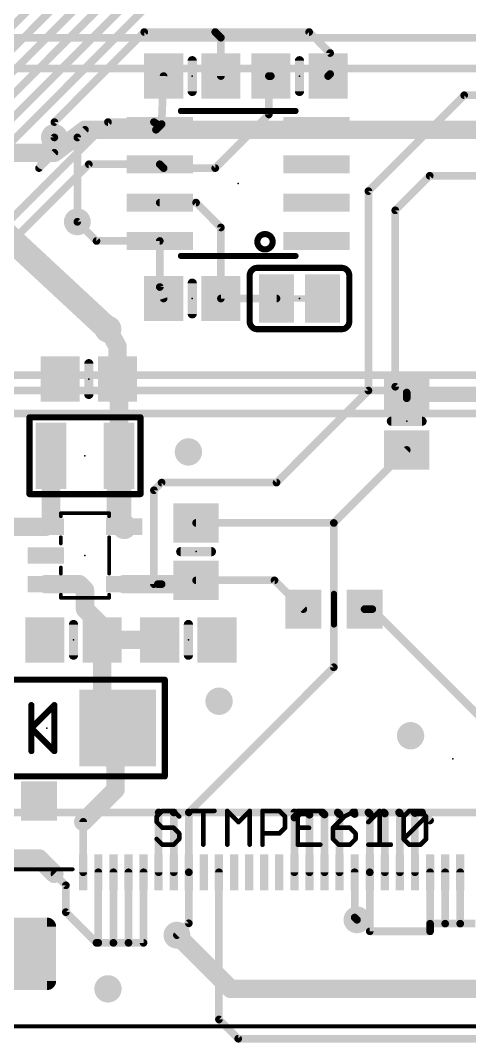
# Model space of a CAD drawing. Extents: x -17 to 57, y -6 to 105.
# Drawn here: x 14.11 to 29.01, y 27.69 to 61.53 of the extents above; entities that cross this region are included whole.
import ezdxf

# ---------------------------------------------------------------- set-up
doc = ezdxf.new("R2010")
doc.units = 0
for name, color, linetype in [('1', 12, 'CONTINUOUS'), ('16', 132, 'CONTINUOUS'), ('18', 110, 'CONTINUOUS'), ('21', 40, 'CONTINUOUS'), ('23', 53, 'CONTINUOUS'), ('24', 53, 'CONTINUOUS')]:
    doc.layers.add(name, color=color, linetype=linetype)

# ---------------------------------------------------------------- blocks, each defined once
blk = doc.blocks.new('RECT')
blk.add_solid([(-0.5, -0.5), (0.5, -0.5), (-0.5, 0.5), (0.5, 0.5)])
blk = doc.blocks.new('RECT384000X384000R25')
at = {"const_width": 0.3}
blk.add_lwpolyline([(1.05, -0.9), (1.05, 0.9, 0.4142), (0.9, 1.05), (-0.9, 1.05, 0.4142), (-1.05, 0.9), (-1.05, -0.9, 0.4142), (-0.9, -1.05), (0.9, -1.05, 0.4142)], format="xyb", close=True, dxfattribs=at)
blk.add_solid([(-0.9254, -0.9254), (0.9254, -0.9254), (-0.9254, 0.9254), (0.9254, 0.9254)])
blk = doc.blocks.new('ROUNDV')
at = {"const_width": 0.5}
blk.add_lwpolyline([(0, -0.25, 1), (0, 0.25, 1), (0, -0.25)], format="xyb", dxfattribs=at)

msp = doc.modelspace()

# ---------------------------------------------------------------- linework, layer by layer
at = {"layer": '1'}
for points, const_width in [([(10.668, 58.166), (17.018, 64.516)], 0.254), ([(10.668, 57.404), (17.272, 64.008)], 0.254), ([(17.526, 63.5), (11.176, 57.15)], 0.254), ([(17.78, 62.992), (11.684, 56.896)], 0.254), ([(18.034, 62.484), (12.192, 56.642)], 0.254), ([(18.288, 61.976), (12.7, 56.388)], 0.254), ([(18.222, 61.148), (15.24, 58.166)], 0.254), ([(18.222, 61.148), (20.574, 61.148)], 0.254), ([(20.574, 61.148), (23.688, 61.148)], 0.254), ([(20.762, 60.96), (20.574, 61.148)], 0.254), ([(23.688, 61.148), (24.384, 60.452)], 0.254), ([(20.762, 59.69), (20.762, 60.96)], 0.254), ([(24.384, 60.452), (24.384, 59.756)], 0.254), ([(18.862, 59.69), (18.796, 58.099)], 0.254), ([(22.418, 59.69), (22.352, 59.69)], 0.254), ([(22.352, 59.69), (22.352, 58.42)], 0.254), ([(24.384, 59.756), (24.318, 59.69)], 0.254), ([(28.829, 59.055), (25.654, 55.88)], 0.254), ([(29.911, 59.055), (28.829, 59.055)], 0.254), ([(13.208, 54.356), (17.018, 58.166)], 0.254), ([(15.24, 58.166), (15.24, 57.658)], 0.254), ([(17.018, 58.166), (18.542, 58.166)], 0.254), ([(18.542, 58.166), (18.736, 58.039)], 0.254), ([(18.796, 58.099), (18.736, 58.039)], 0.254), ([(22.352, 58.42), (20.574, 56.642)], 0.254), ([(18.609, 57.912), (18.736, 58.039)], 0.254), ([(13.716, 54.102), (16.383, 56.769)], 0.254), ([(16.383, 56.769), (18.736, 56.769)], 0.254), ([(18.863, 56.642), (18.736, 56.769)], 0.254), ([(20.574, 56.642), (18.863, 56.642)], 0.254), ([(26.543, 55.245), (27.686, 56.388)], 0.254), ([(27.686, 56.388), (36.83, 56.388)], 0.254), ([(25.654, 55.88), (25.654, 49.276)], 0.254), ([(18.736, 55.499), (19.939, 55.499)], 0.254), ([(19.939, 55.499), (20.762, 54.676)], 0.254), ([(26.543, 49.403), (26.543, 55.245)], 0.254), ([(16.637, 54.229), (16.002, 54.864)], 0.254), ([(20.762, 54.676), (20.762, 52.324)], 0.254), ([(18.736, 54.229), (16.637, 54.229)], 0.254), ([(18.736, 52.704), (18.736, 54.229)], 0.254), ([(18.862, 52.324), (18.736, 52.704)], 0.254), ([(20.762, 52.324), (22.606, 52.324)], 0.254), ([(17.333, 50.739), (17.018, 51.308)], 0.6096), ([(17.333, 49.657), (17.333, 50.739)], 0.6096), ([(17.383, 49.607), (17.333, 49.657)], 0.6096), ([(17.383, 47.117), (17.383, 49.607)], 0.6096), ([(26.543, 49.403), (26.924, 49.022)], 0.254), ([(25.654, 49.276), (22.606, 46.228)], 0.254), ([(26.924, 49.022), (26.924, 49.21)], 0.254), ([(26.924, 49.022), (34.798, 49.022)], 0.254), ([(15.129, 47.117), (15.129, 44.9381)], 0.6096), ([(17.383, 44.9381), (17.383, 47.117)], 0.8128), ([(26.924, 47.31), (24.506, 44.892)], 0.254), ([(18.796, 46.228), (18.542, 45.974)], 0.254), ([(18.542, 45.974), (18.542, 42.865)], 0.254), ([(22.606, 46.228), (18.796, 46.228)], 0.254), ([(14.9559, 44.765), (12.457, 44.765)], 0.6096), ([(15.129, 44.9381), (14.9559, 44.765)], 0.6096), ([(17.5561, 44.765), (17.383, 44.9381)], 0.8128), ([(24.506, 44.892), (19.939, 44.892)], 0.254), ([(24.506, 40.114), (24.506, 44.892)], 0.254), ([(14.9559, 42.865), (16.063, 42.865)], 0.6096), ([(16.063, 42.865), (16.256, 42.672)], 0.6096), ([(17.5561, 42.865), (18.542, 42.865)], 0.6096), ([(18.542, 42.865), (18.796, 42.865)], 0.6096), ([(18.796, 42.865), (19.812, 42.865)], 0.6096), ([(18.669, 42.865), (18.796, 42.865)], 0.254), ([(19.812, 42.865), (19.939, 42.992)], 0.6096), ([(19.939, 42.992), (22.54, 42.992)], 0.254), ([(22.54, 42.992), (23.495, 42.037)], 0.254), ([(16.256, 42.672), (16.256, 42.037)], 0.6096), ([(16.256, 42.037), (16.764, 41.529)], 0.6096), ([(25.781, 42.037), (25.527, 42.037)], 0.254), ([(25.781, 42.037), (29.718, 38.1)], 0.254), ([(16.764, 41.529), (16.764, 41.082)], 0.6096), ([(16.764, 41.082), (16.825, 41.021)], 0.6096), ([(16.825, 41.021), (18.735, 41.021)], 0.6096), ([(16.825, 41.021), (16.825, 38.6105)], 0.6096), ([(19.698, 35.306), (24.506, 40.114)], 0.254), ([(16.825, 38.6105), (17.3355, 38.1)], 0.6096), ([(17.272, 38.0365), (17.3355, 38.1)], 0.6096), ([(17.272, 36.068), (17.272, 38.0365)], 0.6096), ([(16.198, 34.994), (17.272, 36.068)], 0.6096), ([(18.698, 33.324), (18.698, 35.306)], 0.254), ([(19.198, 35.306), (18.698, 35.306)], 0.254), ([(19.698, 35.306), (19.198, 35.306)], 0.254), ([(19.198, 33.324), (19.198, 35.306)], 0.254), ([(19.698, 33.324), (19.698, 35.306)], 0.254), ([(23.198, 35.136), (23.368, 35.306)], 0.254), ([(23.198, 33.324), (23.198, 35.306)], 0.254), ([(23.198, 33.324), (23.198, 35.136)], 0.254), ([(23.368, 35.306), (23.622, 35.306)], 0.254), ([(23.622, 35.306), (24.13, 35.306)], 0.254), ([(23.698, 35.23), (23.622, 35.306)], 0.254), ([(23.698, 33.324), (23.698, 35.23)], 0.254), ([(24.13, 35.306), (24.638, 35.306)], 0.254), ([(24.198, 35.238), (24.13, 35.306)], 0.254), ([(24.198, 33.324), (24.198, 35.238)], 0.254), ([(24.638, 35.306), (25.146, 35.306)], 0.254), ([(24.698, 35.246), (24.638, 35.306)], 0.254), ([(24.698, 33.324), (24.698, 35.246)], 0.254), ([(25.146, 35.306), (25.654, 35.306)], 0.254), ([(25.198, 35.254), (25.146, 35.306)], 0.254), ([(25.654, 35.306), (26.162, 35.306)], 0.254), ([(25.698, 35.262), (25.654, 35.306)], 0.254), ([(25.698, 33.324), (25.698, 35.262)], 0.254), ([(26.162, 35.306), (26.67, 35.306)], 0.254), ([(26.198, 35.27), (26.162, 35.306)], 0.254), ([(26.198, 33.324), (26.198, 35.27)], 0.254), ([(26.67, 35.306), (27.178, 35.306)], 0.254), ([(26.698, 35.278), (26.67, 35.306)], 0.254), ([(26.698, 33.324), (26.698, 35.278)], 0.254), ([(27.178, 35.306), (27.432, 35.306)], 0.254), ([(27.198, 35.286), (27.178, 35.306)], 0.254), ([(27.198, 33.324), (27.198, 35.286)], 0.254), ([(27.698, 35.04), (27.432, 35.306)], 0.254), ([(16.198, 33.324), (16.198, 34.994)], 0.254), ([(14.732, 33.782), (13.208, 33.782)], 0.6096), ([(15.24, 33.274), (14.732, 33.782)], 0.6096), ([(15.24, 33.274), (15.621, 32.893)], 0.254), ([(16.698, 30.988), (16.698, 33.324)], 0.254), ([(17.198, 33.324), (17.198, 30.988)], 0.254), ([(17.698, 33.324), (17.698, 30.988)], 0.254), ([(18.198, 33.324), (18.198, 30.988)], 0.254), ([(19.698, 33.324), (19.698, 31.636)], 0.254), ([(20.698, 33.324), (20.698, 28.451)], 0.254), ([(25.198, 33.324), (25.198, 31.825)], 0.254), ([(25.698, 33.324), (25.698, 31.369)], 0.254), ([(27.698, 33.324), (27.698, 31.623)], 0.254), ([(28.198, 33.324), (28.198, 31.623)], 0.254), ([(28.698, 33.324), (28.698, 31.623)], 0.254), ([(15.621, 32.893), (15.621, 32.004)], 0.254), ([(15.621, 32.004), (16.637, 30.988)], 0.254), ([(25.198, 31.825), (25.273, 31.75)], 0.254), ([(19.698, 31.636), (19.304, 31.242)], 0.254), ([(25.698, 31.369), (27.698, 31.369)], 0.254), ([(27.698, 31.623), (27.698, 31.369)], 0.254), ([(28.198, 31.623), (27.698, 31.623)], 0.254), ([(28.698, 31.623), (28.198, 31.623)], 0.254), ([(29.198, 31.623), (28.698, 31.623)], 0.254), ([(16.637, 30.988), (16.698, 30.988)], 0.254), ([(17.198, 30.988), (16.698, 30.988)], 0.254), ([(17.698, 30.988), (17.198, 30.988)], 0.254), ([(18.198, 30.988), (17.698, 30.988)], 0.254), ([(20.698, 28.451), (21.336, 27.813)], 0.254), ([(21.336, 27.813), (47.498, 27.813)], 0.254)]:
    msp.add_lwpolyline(points, dxfattribs=dict(at, const_width=const_width))
for points, const_width in [([(18.222, 61.2115, 1), (18.222, 61.0845)], 0.127), ([(18.2669, 61.1031, 1), (18.1771, 61.1929)], 0.127), ([(20.574, 61.2115, 1), (20.574, 61.0845)], 0.127), ([(20.6189, 61.1929, 1), (20.5291, 61.1031)], 0.127), ([(20.574, 61.0845, 1), (20.574, 61.2115)], 0.127), ([(23.7329, 61.1929, 1), (23.6431, 61.1031)], 0.127), ([(23.688, 61.0845, 1), (23.688, 61.2115)], 0.127), ([(20.8255, 60.96, 1), (20.6985, 60.96)], 0.127), ([(20.7171, 60.9151, 1), (20.8069, 61.0049)], 0.127), ([(24.4475, 60.452, 1), (24.3205, 60.452)], 0.127), ([(24.3391, 60.4071, 1), (24.4289, 60.4969)], 0.127), ([(18.9254, 59.6874, 1), (18.7986, 59.6926)], 0.127), ([(20.6985, 59.69, 1), (20.8255, 59.69)], 0.127), ([(22.352, 59.7535, 1), (22.352, 59.6265)], 0.127), ([(22.4155, 59.69, 1), (22.2885, 59.69)], 0.127), ([(22.418, 59.6265, 1), (22.418, 59.7535)], 0.127), ([(24.2731, 59.7349, 1), (24.3629, 59.6451)], 0.127), ([(24.3205, 59.756, 1), (24.4475, 59.756)], 0.127), ([(24.4289, 59.7111, 1), (24.3391, 59.8009)], 0.127), ([(28.829, 59.1185, 1), (28.829, 58.9915)], 0.127), ([(28.8739, 59.0101, 1), (28.7841, 59.0999)], 0.127), ([(15.3035, 58.166, 1), (15.1765, 58.166)], 0.127), ([(15.1951, 58.2109, 1), (15.2849, 58.1211)], 0.127), ([(17.018, 58.2295, 1), (17.018, 58.1025)], 0.127), ([(17.0629, 58.1211, 1), (16.9731, 58.2109)], 0.127), ([(18.5768, 58.2191, 1), (18.5072, 58.1129)], 0.127), ([(18.542, 58.1025, 1), (18.542, 58.2295)], 0.127), ([(18.8409, 58.0541, 1), (18.7511, 58.1439)], 0.127), ([(22.2885, 58.42, 1), (22.4155, 58.42)], 0.127), ([(22.3969, 58.3751, 1), (22.3071, 58.4649)], 0.127), ([(18.5641, 57.9569, 1), (18.6539, 57.8671)], 0.127), ([(18.6911, 58.0839, 1), (18.7809, 57.9941)], 0.127), ([(18.7809, 57.9941, 1), (18.6911, 58.0839)], 0.127), ([(18.7012, 57.9859, 1), (18.7708, 58.0921)], 0.127), ([(18.7326, 58.1016, 1), (18.8594, 58.0964)], 0.127), ([(15.1765, 57.658, 1), (15.3035, 57.658)], 0.127), ([(16.383, 56.8325, 1), (16.383, 56.7055)], 0.127), ([(16.4279, 56.7241, 1), (16.3381, 56.8139)], 0.127), ([(18.7809, 56.8139, 1), (18.6911, 56.7241)], 0.127), ([(18.736, 56.7055, 1), (18.736, 56.8325)], 0.127), ([(18.863, 56.7055, 1), (18.863, 56.5785)], 0.127), ([(18.8181, 56.5971, 1), (18.9079, 56.6869)], 0.127), ([(20.5291, 56.6869, 1), (20.6189, 56.5971)], 0.127), ([(20.574, 56.5785, 1), (20.574, 56.7055)], 0.127), ([(27.686, 56.4515, 1), (27.686, 56.3245)], 0.127), ([(27.7309, 56.3431, 1), (27.6411, 56.4329)], 0.127), ([(25.7175, 55.88, 1), (25.5905, 55.88)], 0.127), ([(25.6091, 55.9249, 1), (25.6989, 55.8351)], 0.127), ([(18.736, 55.5625, 1), (18.736, 55.4355)], 0.127), ([(19.9839, 55.5439, 1), (19.8941, 55.4541)], 0.127), ([(19.939, 55.4355, 1), (19.939, 55.5625)], 0.127), ([(26.6065, 55.245, 1), (26.4795, 55.245)], 0.127), ([(26.4981, 55.2899, 1), (26.5879, 55.2001)], 0.127), ([(16.0469, 54.9089, 1), (15.9571, 54.8191)], 0.127), ([(20.8255, 54.676, 1), (20.6985, 54.676)], 0.127), ([(20.7171, 54.6311, 1), (20.8069, 54.7209)], 0.127), ([(16.637, 54.2925, 1), (16.637, 54.1655)], 0.127), ([(16.5921, 54.1841, 1), (16.6819, 54.2739)], 0.127), ([(18.7995, 54.229, 1), (18.6725, 54.229)], 0.127), ([(18.736, 54.1655, 1), (18.736, 54.2925)], 0.127), ([(18.7963, 52.724, 1), (18.6757, 52.684)], 0.127), ([(18.6725, 52.704, 1), (18.7995, 52.704)], 0.127), ([(18.8017, 52.304, 1), (18.9223, 52.344)], 0.127), ([(20.762, 52.3875, 1), (20.762, 52.2605)], 0.127), ([(20.6985, 52.324, 1), (20.8255, 52.324)], 0.127), ([(22.606, 52.2605, 1), (22.606, 52.3875)], 0.127), ([(17.1513, 51.3818, 1), (16.8847, 51.2342)], 0.3048), ([(17.4854, 50.739, 1), (17.1806, 50.739)], 0.3048), ([(17.1997, 50.6652, 1), (17.4663, 50.8128)], 0.3048), ([(17.4408, 49.7648, 1), (17.2252, 49.5492)], 0.3048), ([(17.1806, 49.657, 1), (17.4854, 49.657)], 0.3048), ([(17.5354, 49.607, 1), (17.2306, 49.607)], 0.3048), ([(17.2752, 49.4992, 1), (17.4908, 49.7148)], 0.3048), ([(26.5879, 49.4479, 1), (26.4981, 49.3581)], 0.127), ([(26.4795, 49.403, 1), (26.6065, 49.403)], 0.127), ([(25.5905, 49.276, 1), (25.7175, 49.276)], 0.127), ([(25.6989, 49.2311, 1), (25.6091, 49.3209)], 0.127), ([(26.9875, 49.21, 1), (26.8605, 49.21)], 0.127), ([(26.924, 49.0855, 1), (26.924, 48.9585)], 0.127), ([(26.8605, 49.022, 1), (26.9875, 49.022)], 0.127), ([(26.8791, 48.9771, 1), (26.9689, 49.0669)], 0.127), ([(15.2814, 47.117, 1), (14.9766, 47.117)], 0.3048), ([(17.5862, 47.117, 1), (17.1798, 47.117)], 0.4064), ([(26.9689, 47.2651, 1), (26.8791, 47.3549)], 0.127), ([(17.2306, 47.117, 1), (17.5354, 47.117)], 0.3048), ([(18.6055, 45.974, 1), (18.4785, 45.974)], 0.127), ([(18.4971, 46.0189, 1), (18.5869, 45.9291)], 0.127), ([(18.796, 46.2915, 1), (18.796, 46.1645)], 0.127), ([(18.8409, 46.1831, 1), (18.7511, 46.2729)], 0.127), ([(22.5611, 46.2729, 1), (22.6509, 46.1831)], 0.127), ([(22.606, 46.1645, 1), (22.606, 46.2915)], 0.127), ([(14.8481, 44.8728, 1), (15.0637, 44.6572)], 0.3048), ([(14.9559, 44.6126, 1), (14.9559, 44.9174)], 0.3048), ([(14.9766, 44.9381, 1), (15.2814, 44.9381)], 0.3048), ([(15.2368, 44.8303, 1), (15.0212, 45.0459)], 0.3048), ([(17.5267, 45.0818, 1), (17.2393, 44.7944)], 0.4064), ([(17.1798, 44.9381, 1), (17.5862, 44.9381)], 0.4064), ([(17.4124, 44.6213, 1), (17.6998, 44.9087)], 0.4064), ([(19.939, 44.9555, 1), (19.939, 44.8285)], 0.127), ([(24.5695, 44.892, 1), (24.4425, 44.892)], 0.127), ([(24.506, 44.8285, 1), (24.506, 44.9555)], 0.127), ([(24.4611, 44.9369, 1), (24.5509, 44.8471)], 0.127), ([(14.9559, 43.0174, 1), (14.9559, 42.7126)], 0.3048), ([(16.1708, 42.9728, 1), (15.9552, 42.7572)], 0.3048), ([(16.063, 42.7126, 1), (16.063, 43.0174)], 0.3048), ([(17.5561, 43.0174, 1), (17.5561, 42.7126)], 0.3048), ([(18.542, 43.0174, 1), (18.542, 42.7126)], 0.3048), ([(18.542, 42.7126, 1), (18.542, 43.0174)], 0.3048), ([(18.796, 43.0174, 1), (18.796, 42.7126)], 0.3048), ([(18.669, 42.9285, 1), (18.669, 42.8015)], 0.127), ([(18.796, 42.7126, 1), (18.796, 43.0174)], 0.3048), ([(18.796, 42.8015, 1), (18.796, 42.9285)], 0.127), ([(19.7042, 42.9728, 1), (19.9198, 42.7572)], 0.3048), ([(19.812, 42.7126, 1), (19.812, 43.0174)], 0.3048), ([(20.0468, 42.8842, 1), (19.8312, 43.0998)], 0.3048), ([(19.939, 43.0555, 1), (19.939, 42.9285)], 0.127), ([(22.5849, 43.0369, 1), (22.4951, 42.9471)], 0.127), ([(22.54, 42.9285, 1), (22.54, 43.0555)], 0.127), ([(16.4084, 42.672, 1), (16.1036, 42.672)], 0.3048), ([(16.1482, 42.5642, 1), (16.3638, 42.7798)], 0.3048), ([(18.4785, 42.865, 1), (18.6055, 42.865)], 0.127), ([(16.3638, 42.1448, 1), (16.1482, 41.9292)], 0.3048), ([(16.1036, 42.037, 1), (16.4084, 42.037)], 0.3048), ([(23.4501, 41.9921, 1), (23.5399, 42.0819)], 0.127), ([(25.527, 42.1005, 1), (25.527, 41.9735)], 0.127), ([(25.8259, 42.0819, 1), (25.7361, 41.9921)], 0.127), ([(25.781, 41.9735, 1), (25.781, 42.1005)], 0.127), ([(16.9164, 41.529, 1), (16.6116, 41.529)], 0.3048), ([(16.6562, 41.4212, 1), (16.8718, 41.6368)], 0.3048), ([(16.8718, 41.1898, 1), (16.6562, 40.9742)], 0.3048), ([(16.825, 41.1734, 1), (16.825, 40.8686)], 0.3048), ([(16.9774, 41.021, 1), (16.6726, 41.021)], 0.3048), ([(18.735, 40.8686, 1), (18.735, 41.1734)], 0.3048), ([(16.6116, 41.082, 1), (16.9164, 41.082)], 0.3048), ([(16.7172, 40.9132, 1), (16.9328, 41.1288)], 0.3048), ([(24.4425, 40.114, 1), (24.5695, 40.114)], 0.127), ([(24.5509, 40.0691, 1), (24.4611, 40.1589)], 0.127), ([(16.9328, 38.7183, 1), (16.7172, 38.5027)], 0.3048), ([(16.6726, 38.6105, 1), (16.9774, 38.6105)], 0.3048), ([(17.1642, 38.1443, 1), (17.3798, 37.9287)], 0.3048), ([(17.4244, 38.0365, 1), (17.1196, 38.0365)], 0.3048), ([(17.4433, 37.9922, 1), (17.2277, 38.2078)], 0.3048), ([(17.2277, 37.9922, 1), (17.4433, 38.2078)], 0.3048), ([(17.1196, 36.068, 1), (17.4244, 36.068)], 0.3048), ([(17.3798, 35.9602, 1), (17.1642, 36.1758)], 0.3048), ([(16.0902, 35.1018, 1), (16.3058, 34.8862)], 0.3048), ([(18.7615, 35.306, 1), (18.6345, 35.306)], 0.127), ([(18.698, 35.3695, 1), (18.698, 35.2425)], 0.127), ([(19.198, 35.3695, 1), (19.198, 35.2425)], 0.127), ([(19.2615, 35.306, 1), (19.1345, 35.306)], 0.127), ([(19.198, 35.2425, 1), (19.198, 35.3695)], 0.127), ([(19.7615, 35.306, 1), (19.6345, 35.306)], 0.127), ([(19.6531, 35.3509, 1), (19.7429, 35.2611)], 0.127), ([(19.698, 35.2425, 1), (19.698, 35.3695)], 0.127), ([(23.2615, 35.306, 1), (23.1345, 35.306)], 0.127), ([(23.2615, 35.136, 1), (23.1345, 35.136)], 0.127), ([(23.1531, 35.1809, 1), (23.2429, 35.0911)], 0.127), ([(23.368, 35.3695, 1), (23.368, 35.2425)], 0.127), ([(23.4129, 35.2611, 1), (23.3231, 35.3509)], 0.127), ([(23.622, 35.3695, 1), (23.622, 35.2425)], 0.127), ([(23.6669, 35.3509, 1), (23.5771, 35.2611)], 0.127), ([(23.622, 35.2425, 1), (23.622, 35.3695)], 0.127), ([(23.7615, 35.23, 1), (23.6345, 35.23)], 0.127), ([(23.6531, 35.1851, 1), (23.7429, 35.2749)], 0.127), ([(24.13, 35.3695, 1), (24.13, 35.2425)], 0.127), ([(24.1749, 35.3509, 1), (24.0851, 35.2611)], 0.127), ([(24.13, 35.2425, 1), (24.13, 35.3695)], 0.127), ([(24.2615, 35.238, 1), (24.1345, 35.238)], 0.127), ([(24.1531, 35.1931, 1), (24.2429, 35.2829)], 0.127), ([(24.638, 35.3695, 1), (24.638, 35.2425)], 0.127), ([(24.6829, 35.3509, 1), (24.5931, 35.2611)], 0.127), ([(24.7615, 35.246, 1), (24.6345, 35.246)], 0.127), ([(24.638, 35.2425, 1), (24.638, 35.3695)], 0.127), ([(24.6531, 35.2011, 1), (24.7429, 35.2909)], 0.127), ([(25.146, 35.3695, 1), (25.146, 35.2425)], 0.127), ([(25.1909, 35.3509, 1), (25.1011, 35.2611)], 0.127), ([(25.146, 35.2425, 1), (25.146, 35.3695)], 0.127), ([(25.1531, 35.2091, 1), (25.2429, 35.2989)], 0.127), ([(25.654, 35.3695, 1), (25.654, 35.2425)], 0.127), ([(25.6989, 35.3509, 1), (25.6091, 35.2611)], 0.127), ([(25.7615, 35.262, 1), (25.6345, 35.262)], 0.127), ([(25.6531, 35.2171, 1), (25.7429, 35.3069)], 0.127), ([(25.654, 35.2425, 1), (25.654, 35.3695)], 0.127), ([(26.162, 35.3695, 1), (26.162, 35.2425)], 0.127), ([(26.2069, 35.3509, 1), (26.1171, 35.2611)], 0.127), ([(26.2615, 35.27, 1), (26.1345, 35.27)], 0.127), ([(26.1531, 35.2251, 1), (26.2429, 35.3149)], 0.127), ([(26.162, 35.2425, 1), (26.162, 35.3695)], 0.127), ([(26.67, 35.3695, 1), (26.67, 35.2425)], 0.127), ([(26.7149, 35.3509, 1), (26.6251, 35.2611)], 0.127), ([(26.7615, 35.278, 1), (26.6345, 35.278)], 0.127), ([(26.6531, 35.2331, 1), (26.7429, 35.3229)], 0.127), ([(26.67, 35.2425, 1), (26.67, 35.3695)], 0.127), ([(27.178, 35.3695, 1), (27.178, 35.2425)], 0.127), ([(27.2229, 35.3509, 1), (27.1331, 35.2611)], 0.127), ([(27.2615, 35.286, 1), (27.1345, 35.286)], 0.127), ([(27.1531, 35.2411, 1), (27.2429, 35.3309)], 0.127), ([(27.178, 35.2425, 1), (27.178, 35.3695)], 0.127), ([(27.4769, 35.3509, 1), (27.3871, 35.2611)], 0.127), ([(27.432, 35.2425, 1), (27.432, 35.3695)], 0.127), ([(16.2615, 34.994, 1), (16.1345, 34.994)], 0.127), ([(27.6531, 34.9951, 1), (27.7429, 35.0849)], 0.127), ([(14.8398, 33.8898, 1), (14.6242, 33.6742)], 0.3048), ([(14.732, 33.6296, 1), (14.732, 33.9344)], 0.3048), ([(15.1322, 33.1662, 1), (15.3478, 33.3818)], 0.3048), ([(15.2849, 33.3189, 1), (15.1951, 33.2291)], 0.127), ([(16.1345, 33.324, 1), (16.2615, 33.324)], 0.127), ([(16.7615, 33.324, 1), (16.6345, 33.324)], 0.127), ([(17.2615, 33.324, 1), (17.1345, 33.324)], 0.127), ([(17.7615, 33.324, 1), (17.6345, 33.324)], 0.127), ([(18.2615, 33.324, 1), (18.1345, 33.324)], 0.127), ([(18.6345, 33.324, 1), (18.7615, 33.324)], 0.127), ([(19.1345, 33.324, 1), (19.2615, 33.324)], 0.127), ([(19.7615, 33.324, 1), (19.6345, 33.324)], 0.127), ([(19.6345, 33.324, 1), (19.7615, 33.324)], 0.127), ([(20.7615, 33.324, 1), (20.6345, 33.324)], 0.127), ([(23.1345, 33.324, 1), (23.2615, 33.324)], 0.127), ([(23.1345, 33.324, 1), (23.2615, 33.324)], 0.127), ([(23.6345, 33.324, 1), (23.7615, 33.324)], 0.127), ([(24.1345, 33.324, 1), (24.2615, 33.324)], 0.127), ([(24.6345, 33.324, 1), (24.7615, 33.324)], 0.127), ([(25.2615, 33.324, 1), (25.1345, 33.324)], 0.127), ([(25.7615, 33.324, 1), (25.6345, 33.324)], 0.127), ([(25.6345, 33.324, 1), (25.7615, 33.324)], 0.127), ([(26.1345, 33.324, 1), (26.2615, 33.324)], 0.127), ([(26.6345, 33.324, 1), (26.7615, 33.324)], 0.127), ([(27.1345, 33.324, 1), (27.2615, 33.324)], 0.127), ([(27.7615, 33.324, 1), (27.6345, 33.324)], 0.127), ([(28.2615, 33.324, 1), (28.1345, 33.324)], 0.127), ([(28.7615, 33.324, 1), (28.6345, 33.324)], 0.127), ([(15.6845, 32.893, 1), (15.5575, 32.893)], 0.127), ([(15.5761, 32.8481, 1), (15.6659, 32.9379)], 0.127), ([(15.6659, 32.0489, 1), (15.5761, 31.9591)], 0.127), ([(15.5575, 32.004, 1), (15.6845, 32.004)], 0.127), ([(25.2429, 31.8699, 1), (25.1531, 31.7801)], 0.127), ([(25.1345, 31.825, 1), (25.2615, 31.825)], 0.127), ([(25.2281, 31.7051, 1), (25.3179, 31.7949)], 0.127), ([(19.6345, 31.636, 1), (19.7615, 31.636)], 0.127), ([(19.7429, 31.5911, 1), (19.6531, 31.6809)], 0.127), ([(25.698, 31.4325, 1), (25.698, 31.3055)], 0.127), ([(27.7615, 31.623, 1), (27.6345, 31.623)], 0.127), ([(27.698, 31.6865, 1), (27.698, 31.5595)], 0.127), ([(27.6345, 31.623, 1), (27.7615, 31.623)], 0.127), ([(27.698, 31.3055, 1), (27.698, 31.4325)], 0.127), ([(28.198, 31.6865, 1), (28.198, 31.5595)], 0.127), ([(28.1345, 31.623, 1), (28.2615, 31.623)], 0.127), ([(28.198, 31.5595, 1), (28.198, 31.6865)], 0.127), ([(28.698, 31.6865, 1), (28.698, 31.5595)], 0.127), ([(28.6345, 31.623, 1), (28.7615, 31.623)], 0.127), ([(28.698, 31.5595, 1), (28.698, 31.6865)], 0.127), ([(19.2591, 31.2869, 1), (19.3489, 31.1971)], 0.127), ([(25.6345, 31.369, 1), (25.7615, 31.369)], 0.127), ([(27.6345, 31.369, 1), (27.7615, 31.369)], 0.127), ([(16.637, 31.0515, 1), (16.637, 30.9245)], 0.127), ([(16.5921, 30.9431, 1), (16.6819, 31.0329)], 0.127), ([(16.698, 31.0515, 1), (16.698, 30.9245)], 0.127), ([(16.6345, 30.988, 1), (16.7615, 30.988)], 0.127), ([(16.698, 30.9245, 1), (16.698, 31.0515)], 0.127), ([(17.198, 31.0515, 1), (17.198, 30.9245)], 0.127), ([(17.1345, 30.988, 1), (17.2615, 30.988)], 0.127), ([(17.198, 30.9245, 1), (17.198, 31.0515)], 0.127), ([(17.698, 31.0515, 1), (17.698, 30.9245)], 0.127), ([(17.6345, 30.988, 1), (17.7615, 30.988)], 0.127), ([(17.698, 30.9245, 1), (17.698, 31.0515)], 0.127), ([(18.1345, 30.988, 1), (18.2615, 30.988)], 0.127), ([(18.198, 30.9245, 1), (18.198, 31.0515)], 0.127), ([(20.7429, 28.4959, 1), (20.6531, 28.4061)], 0.127), ([(20.6345, 28.451, 1), (20.7615, 28.451)], 0.127), ([(21.336, 27.8765, 1), (21.336, 27.7495)], 0.127), ([(21.2911, 27.7681, 1), (21.3809, 27.8579)], 0.127)]:
    msp.add_lwpolyline(points, format="xyb", dxfattribs=dict(at, const_width=const_width))
at = {"layer": '16'}
for points, const_width in [([(11.938, 60.96), (30.48, 60.96)], 0.254), ([(29.464, 59.944), (9.144, 59.944)], 0.254), ([(16.256, 57.912), (15.24, 57.15)], 0.6096), ([(29.718, 57.912), (16.256, 57.912)], 0.6096), ([(16.002, 57.658), (16.256, 57.912)], 0.254), ([(14.732, 56.642), (15.24, 57.658)], 0.254), ([(16.002, 54.864), (16.002, 57.658)], 0.254), ([(15.24, 57.15), (11.176, 57.15)], 0.6096), ([(14.732, 56.642), (15.24, 57.15)], 0.254), ([(13.462, 54.61), (17.018, 51.308)], 0.8128), ([(41.402, 49.784), (11.938, 49.784)], 0.254), ([(40.386, 49.276), (10.922, 49.276)], 0.254), ([(38.1, 48.514), (10.16, 48.514)], 0.254), ([(12.192, 35.306), (34.29, 35.306)], 0.254), ([(19.304, 31.242), (21.082, 29.464)], 0.6096), ([(21.082, 29.464), (37.338, 29.464)], 0.6096)]:
    msp.add_lwpolyline(points, dxfattribs=dict(at, const_width=const_width))
for points, const_width in [([(16.256, 58.0644, 1), (16.256, 57.7596)], 0.3048), ([(16.3474, 57.7901, 1), (16.1646, 58.0339)], 0.3048), ([(16.3009, 57.8671, 1), (16.2111, 57.9569)], 0.127), ([(15.2968, 57.6296, 1), (15.1832, 57.6864)], 0.127), ([(16.0655, 57.658, 1), (15.9385, 57.658)], 0.127), ([(15.9571, 57.7029, 1), (16.0469, 57.6131)], 0.127), ([(15.1486, 57.2719, 1), (15.3314, 57.0281)], 0.3048), ([(15.24, 56.9976, 1), (15.24, 57.3024)], 0.3048), ([(15.2849, 57.1051, 1), (15.1951, 57.1949)], 0.127), ([(14.6871, 56.6869, 1), (14.7769, 56.5971)], 0.127), ([(14.6752, 56.6704, 1), (14.7888, 56.6136)], 0.127), ([(15.9385, 54.864, 1), (16.0655, 54.864)], 0.127), ([(16.8797, 51.1591, 1), (17.1563, 51.4569)], 0.4064), ([(19.4118, 31.3498, 1), (19.1962, 31.1342)], 0.3048), ([(21.082, 29.6164, 1), (21.082, 29.3116)], 0.3048), ([(20.9742, 29.3562, 1), (21.1898, 29.5718)], 0.3048)]:
    msp.add_lwpolyline(points, format="xyb", dxfattribs=dict(at, const_width=const_width))
at = {"layer": '21'}
for points, const_width in [([(19.812, 60.198), (19.812, 59.182)], 0.3048), ([(23.368, 60.198), (23.368, 59.182)], 0.3048), ([(19.436, 58.534), (23.236, 58.534)], 0.2032), ([(23.236, 53.734), (19.436, 53.734)], 0.2032), ([(21.717, 53.086), (21.717, 51.562)], 0.2032), ([(21.971, 53.34), (24.765, 53.34)], 0.2032), ([(25.019, 53.086), (25.019, 51.562)], 0.2032), ([(19.812, 51.816), (19.812, 52.832)], 0.3048), ([(24.765, 51.308), (21.971, 51.308)], 0.2032), ([(16.383, 49.149), (16.383, 50.165)], 0.3048), ([(14.4145, 45.847), (14.4145, 48.387)], 0.2032), ([(14.4145, 48.387), (18.0975, 48.387)], 0.2032), ([(18.0975, 48.387), (18.0975, 45.847)], 0.2032), ([(27.432, 48.26), (26.416, 48.26)], 0.3048), ([(18.0975, 45.847), (14.4145, 45.847)], 0.2032), ([(17.056, 45.215), (15.456, 45.215)], 0.127), ([(15.456, 45.215), (15.456, 45.115)], 0.127), ([(17.056, 45.115), (17.056, 45.215)], 0.127), ([(15.456, 44.415), (15.456, 44.215)], 0.127), ([(17.056, 44.415), (17.056, 43.215)], 0.127), ([(19.431, 43.942), (20.447, 43.942)], 0.3048), ([(15.456, 43.415), (15.456, 43.215)], 0.127), ([(24.511, 42.545), (24.511, 41.529)], 0.2032), ([(15.456, 42.415), (15.456, 42.515)], 0.127), ([(17.056, 42.415), (15.456, 42.415)], 0.127), ([(17.056, 42.515), (17.056, 42.415)], 0.127), ([(15.875, 40.513), (15.875, 41.529)], 0.3048), ([(19.685, 40.513), (19.685, 41.529)], 0.3048), ([(11.097, 39.7), (18.902, 39.7)], 0.2032), ([(18.902, 39.7), (18.902, 39.494)], 0.2032), ([(18.902, 39.494), (18.902, 36.5)], 0.2032), ([(14.478, 38.1), (15.24, 38.862)], 0.2032), ([(14.478, 38.862), (14.478, 38.1)], 0.2032), ([(15.24, 38.862), (15.24, 37.338)], 0.2032), ([(15.24, 37.338), (14.478, 38.1)], 0.2032), ([(14.478, 38.1), (14.478, 37.338)], 0.2032), ([(18.902, 36.5), (11.097, 36.5)], 0.2032), ([(18.821, 35.3578), (18.6346, 35.1713)], 0.1524), ([(18.6346, 35.1713), (18.6346, 34.9849)], 0.1524), ([(19.1939, 35.3578), (18.821, 35.3578)], 0.1524), ([(19.3803, 35.1713), (19.1939, 35.3578)], 0.1524), ([(19.804, 35.3578), (20.5497, 35.3578)], 0.1524), ([(20.1769, 34.2392), (20.1769, 35.3578)], 0.1524), ([(20.9734, 34.2392), (20.9734, 35.3578)], 0.1524), ([(20.9734, 35.3578), (21.3463, 34.9849)], 0.1524), ([(21.3463, 34.9849), (21.7191, 35.3578)], 0.1524), ([(21.7191, 35.3578), (21.7191, 34.2392)], 0.1524), ([(22.1428, 34.2392), (22.1428, 35.3578)], 0.1524), ([(22.1428, 35.3578), (22.7021, 35.3578)], 0.1524), ([(22.7021, 35.3578), (22.8885, 35.1713)], 0.1524), ([(22.8885, 35.1713), (22.8885, 34.7985)], 0.1524), ([(24.0579, 35.3578), (23.3122, 35.3578)], 0.1524), ([(23.3122, 35.3578), (23.3122, 34.2392)], 0.1524), ([(24.8544, 35.1713), (24.4816, 34.7985)], 0.1524), ([(25.2273, 35.3578), (24.8544, 35.1713)], 0.1524), ([(25.651, 34.9849), (26.0238, 35.3578)], 0.1524), ([(26.0238, 35.3578), (26.0238, 34.2392)], 0.1524), ([(26.8204, 35.1713), (27.0068, 35.3578)], 0.1524), ([(26.8204, 34.4256), (26.8204, 35.1713)], 0.1524), ([(26.8204, 34.4256), (27.5661, 35.1713)], 0.1524), ([(27.0068, 35.3578), (27.3797, 35.3578)], 0.1524), ([(27.3797, 35.3578), (27.5661, 35.1713)], 0.1524), ([(27.5661, 35.1713), (27.5661, 34.4256)], 0.1524), ([(18.6346, 34.9849), (18.821, 34.7985)], 0.1524), ([(18.821, 34.7985), (19.1939, 34.7985)], 0.1524), ([(19.1939, 34.7985), (19.3803, 34.6121)], 0.1524), ([(22.8885, 34.7985), (22.7021, 34.6121)], 0.1524), ([(23.3122, 34.7985), (23.685, 34.7985)], 0.1524), ([(24.4816, 34.7985), (24.4816, 34.4256)], 0.1524), ([(25.0409, 34.7985), (24.4816, 34.7985)], 0.1524), ([(25.2273, 34.6121), (25.0409, 34.7985)], 0.1524), ([(19.3803, 34.6121), (19.3803, 34.4256)], 0.1524), ([(22.7021, 34.6121), (22.1428, 34.6121)], 0.1524), ([(25.2273, 34.4256), (25.2273, 34.6121)], 0.1524), ([(18.821, 34.2392), (18.6346, 34.4256)], 0.1524), ([(19.1939, 34.2392), (18.821, 34.2392)], 0.1524), ([(19.3803, 34.4256), (19.1939, 34.2392)], 0.1524), ([(23.3122, 34.2392), (24.0579, 34.2392)], 0.1524), ([(24.4816, 34.4256), (24.668, 34.2392)], 0.1524), ([(24.668, 34.2392), (25.0409, 34.2392)], 0.1524), ([(25.0409, 34.2392), (25.2273, 34.4256)], 0.1524), ([(25.651, 34.2392), (26.3967, 34.2392)], 0.1524), ([(27.0068, 34.2392), (26.8204, 34.4256)], 0.1524), ([(27.3797, 34.2392), (27.0068, 34.2392)], 0.1524), ([(27.5661, 34.4256), (27.3797, 34.2392)], 0.1524), ([(15.848, 33.424), (13.648, 33.424)], 0.127), ([(13.648, 28.224), (43.248, 28.224)], 0.127)]:
    msp.add_lwpolyline(points, dxfattribs=dict(at, const_width=const_width))
for points, const_width in [([(19.8882, 60.198, 1), (19.7358, 60.198)], 0.1524), ([(23.4442, 60.198, 1), (23.2918, 60.198)], 0.1524), ([(19.7358, 59.182, 1), (19.8882, 59.182)], 0.1524), ([(23.2918, 59.182, 1), (23.4442, 59.182)], 0.1524), ([(19.436, 58.5848, 1), (19.436, 58.4832)], 0.1016), ([(23.236, 58.4832, 1), (23.236, 58.5848)], 0.1016), ([(22.225, 53.9496, 1), (22.225, 54.4576, 1), (22.225, 53.9496)], 0.2032), ([(19.436, 53.7848, 1), (19.436, 53.6832)], 0.1016), ([(23.236, 53.6832, 1), (23.236, 53.7848)], 0.1016), ([(21.971, 53.34, 0.4142), (21.717, 53.086)], 0.2032), ([(21.7678, 53.086, 1), (21.6662, 53.086)], 0.1016), ([(21.971, 53.3908, 1), (21.971, 53.2892)], 0.1016), ([(21.971, 53.2892, 1), (21.971, 53.3908)], 0.1016), ([(25.019, 53.086, 0.4142), (24.765, 53.34)], 0.2032), ([(24.765, 53.3908, 1), (24.765, 53.2892)], 0.1016), ([(24.765, 53.2892, 1), (24.765, 53.3908)], 0.1016), ([(25.0698, 53.086, 1), (24.9682, 53.086)], 0.1016), ([(19.8882, 52.832, 1), (19.7358, 52.832)], 0.1524), ([(21.6662, 53.086, 1), (21.7678, 53.086)], 0.1016), ([(24.9682, 53.086, 1), (25.0698, 53.086)], 0.1016), ([(19.7358, 51.816, 1), (19.8882, 51.816)], 0.1524), ([(21.717, 51.562, 0.4142), (21.971, 51.308)], 0.2032), ([(21.7678, 51.562, 1), (21.6662, 51.562)], 0.1016), ([(21.6662, 51.562, 1), (21.7678, 51.562)], 0.1016), ([(24.765, 51.308, 0.4142), (25.019, 51.562)], 0.2032), ([(25.0698, 51.562, 1), (24.9682, 51.562)], 0.1016), ([(24.9682, 51.562, 1), (25.0698, 51.562)], 0.1016), ([(21.971, 51.3588, 1), (21.971, 51.2572)], 0.1016), ([(21.971, 51.2572, 1), (21.971, 51.3588)], 0.1016), ([(24.765, 51.3588, 1), (24.765, 51.2572)], 0.1016), ([(24.765, 51.2572, 1), (24.765, 51.3588)], 0.1016), ([(16.4592, 50.165, 1), (16.3068, 50.165)], 0.1524), ([(16.3068, 49.149, 1), (16.4592, 49.149)], 0.1524), ([(14.4653, 48.387, 1), (14.3637, 48.387)], 0.1016), ([(14.4145, 48.4378, 1), (14.4145, 48.3362)], 0.1016), ([(18.1483, 48.387, 1), (18.0467, 48.387)], 0.1016), ([(18.0975, 48.3362, 1), (18.0975, 48.4378)], 0.1016), ([(26.416, 48.3362, 1), (26.416, 48.1838)], 0.1524), ([(27.432, 48.1838, 1), (27.432, 48.3362)], 0.1524), ([(14.4145, 45.8978, 1), (14.4145, 45.7962)], 0.1016), ([(14.3637, 45.847, 1), (14.4653, 45.847)], 0.1016), ([(18.0467, 45.847, 1), (18.1483, 45.847)], 0.1016), ([(18.0975, 45.7962, 1), (18.0975, 45.8978)], 0.1016), ([(15.456, 45.2468, 1), (15.456, 45.1833)], 0.0635), ([(15.4878, 45.215, 1), (15.4243, 45.215)], 0.0635), ([(15.4243, 45.115, 1), (15.4878, 45.115)], 0.0635), ([(17.0877, 45.215, 1), (17.0243, 45.215)], 0.0635), ([(17.0243, 45.115, 1), (17.0877, 45.115)], 0.0635), ([(17.056, 45.1833, 1), (17.056, 45.2468)], 0.0635), ([(15.4878, 44.415, 1), (15.4243, 44.415)], 0.0635), ([(17.0877, 44.415, 1), (17.0243, 44.415)], 0.0635), ([(15.4243, 44.215, 1), (15.4878, 44.215)], 0.0635), ([(19.431, 44.0182, 1), (19.431, 43.8658)], 0.1524), ([(20.447, 43.8658, 1), (20.447, 44.0182)], 0.1524), ([(15.4878, 43.415, 1), (15.4243, 43.415)], 0.0635), ([(15.4243, 43.215, 1), (15.4878, 43.215)], 0.0635), ([(17.0243, 43.215, 1), (17.0877, 43.215)], 0.0635), ([(24.5618, 42.545, 1), (24.4602, 42.545)], 0.1016), ([(15.456, 42.4468, 1), (15.456, 42.3832)], 0.0635), ([(15.4878, 42.515, 1), (15.4243, 42.515)], 0.0635), ([(15.4243, 42.415, 1), (15.4878, 42.415)], 0.0635), ([(17.0877, 42.515, 1), (17.0243, 42.515)], 0.0635), ([(17.0243, 42.415, 1), (17.0877, 42.415)], 0.0635), ([(17.056, 42.3832, 1), (17.056, 42.4468)], 0.0635), ([(15.9512, 41.529, 1), (15.7988, 41.529)], 0.1524), ([(19.7612, 41.529, 1), (19.6088, 41.529)], 0.1524), ([(24.4602, 41.529, 1), (24.5618, 41.529)], 0.1016), ([(15.7988, 40.513, 1), (15.9512, 40.513)], 0.1524), ([(19.6088, 40.513, 1), (19.7612, 40.513)], 0.1524), ([(18.9528, 39.7, 1), (18.8512, 39.7)], 0.1016), ([(18.902, 39.6492, 1), (18.902, 39.7508)], 0.1016), ([(18.9528, 39.494, 1), (18.8512, 39.494)], 0.1016), ([(18.8512, 39.494, 1), (18.9528, 39.494)], 0.1016), ([(14.5288, 38.862, 1), (14.4272, 38.862)], 0.1016), ([(15.2908, 38.862, 1), (15.1892, 38.862)], 0.1016), ([(15.2759, 38.8261, 1), (15.2041, 38.8979)], 0.1016), ([(14.5139, 38.1359, 1), (14.4421, 38.0641)], 0.1016), ([(14.5288, 38.1, 1), (14.4272, 38.1)], 0.1016), ([(14.4421, 38.1359, 1), (14.5139, 38.0641)], 0.1016), ([(14.4272, 38.1, 1), (14.5288, 38.1)], 0.1016), ([(14.4272, 37.338, 1), (14.5288, 37.338)], 0.1016), ([(15.1892, 37.338, 1), (15.2908, 37.338)], 0.1016), ([(15.2041, 37.3021, 1), (15.2759, 37.3739)], 0.1016), ([(18.902, 36.4492, 1), (18.902, 36.5508)], 0.1016), ([(18.8512, 36.5, 1), (18.9528, 36.5)], 0.1016), ([(18.6727, 35.1713, 1), (18.5965, 35.1713)], 0.0762), ([(18.6077, 35.1983, 1), (18.6615, 35.1444)], 0.0762), ([(18.821, 35.3959, 1), (18.821, 35.3197)], 0.0762), ([(18.848, 35.3308, 1), (18.7941, 35.3847)], 0.0762), ([(19.2208, 35.3847, 1), (19.1669, 35.3308)], 0.0762), ([(19.1939, 35.3197, 1), (19.1939, 35.3959)], 0.0762), ([(19.3534, 35.1444, 1), (19.4072, 35.1983)], 0.0762), ([(19.804, 35.3959, 1), (19.804, 35.3197)], 0.0762), ([(20.215, 35.3578, 1), (20.1388, 35.3578)], 0.0762), ([(20.5497, 35.3197, 1), (20.5497, 35.3959)], 0.0762), ([(21.0115, 35.3578, 1), (20.9353, 35.3578)], 0.0762), ([(21.0003, 35.3847, 1), (20.9465, 35.3308)], 0.0762), ([(21.7572, 35.3578, 1), (21.681, 35.3578)], 0.0762), ([(21.746, 35.3308, 1), (21.6922, 35.3847)], 0.0762), ([(22.1809, 35.3578, 1), (22.1047, 35.3578)], 0.0762), ([(22.1428, 35.3959, 1), (22.1428, 35.3197)], 0.0762), ([(22.729, 35.3847, 1), (22.6751, 35.3308)], 0.0762), ([(22.7021, 35.3197, 1), (22.7021, 35.3959)], 0.0762), ([(22.9266, 35.1713, 1), (22.8504, 35.1713)], 0.0762), ([(22.8616, 35.1444, 1), (22.9154, 35.1983)], 0.0762), ([(23.3122, 35.3959, 1), (23.3122, 35.3197)], 0.0762), ([(23.3503, 35.3578, 1), (23.2741, 35.3578)], 0.0762), ([(24.0579, 35.3197, 1), (24.0579, 35.3959)], 0.0762), ([(24.8374, 35.2054, 1), (24.8715, 35.1373)], 0.0762), ([(24.8814, 35.1444, 1), (24.8275, 35.1983)], 0.0762), ([(25.2443, 35.3237, 1), (25.2103, 35.3918)], 0.0762), ([(26.0619, 35.3578, 1), (25.9857, 35.3578)], 0.0762), ([(26.0508, 35.3308, 1), (25.9969, 35.3847)], 0.0762), ([(26.7934, 35.1983, 1), (26.8473, 35.1444)], 0.0762), ([(26.8585, 35.1713, 1), (26.7823, 35.1713)], 0.0762), ([(27.0068, 35.3959, 1), (27.0068, 35.3197)], 0.0762), ([(27.0338, 35.3308, 1), (26.9799, 35.3847)], 0.0762), ([(27.4066, 35.3847, 1), (27.3527, 35.3308)], 0.0762), ([(27.3797, 35.3197, 1), (27.3797, 35.3959)], 0.0762), ([(27.6042, 35.1713, 1), (27.528, 35.1713)], 0.0762), ([(27.593, 35.1444, 1), (27.5391, 35.1983)], 0.0762), ([(27.5391, 35.1444, 1), (27.593, 35.1983)], 0.0762), ([(18.5965, 34.9849, 1), (18.6727, 34.9849)], 0.0762), ([(18.6615, 35.0118, 1), (18.6077, 34.958)], 0.0762), ([(18.821, 34.8366, 1), (18.821, 34.7604)], 0.0762), ([(18.7941, 34.7715, 1), (18.848, 34.8254)], 0.0762), ([(19.2208, 34.8254, 1), (19.1669, 34.7715)], 0.0762), ([(19.1939, 34.7604, 1), (19.1939, 34.8366)], 0.0762), ([(21.3193, 35.0118, 1), (21.3732, 34.958)], 0.0762), ([(21.3193, 34.958, 1), (21.3732, 35.0118)], 0.0762), ([(22.9154, 34.7715, 1), (22.8616, 34.8254)], 0.0762), ([(23.3122, 34.8366, 1), (23.3122, 34.7604)], 0.0762), ([(23.685, 34.7604, 1), (23.685, 34.8366)], 0.0762), ([(24.4546, 34.8254, 1), (24.5085, 34.7715)], 0.0762), ([(24.5197, 34.7985, 1), (24.4435, 34.7985)], 0.0762), ([(24.4816, 34.8366, 1), (24.4816, 34.7604)], 0.0762), ([(25.0678, 34.8254, 1), (25.0139, 34.7715)], 0.0762), ([(25.0409, 34.7604, 1), (25.0409, 34.8366)], 0.0762), ([(25.624, 35.0118, 1), (25.6779, 34.958)], 0.0762), ([(19.4184, 34.6121, 1), (19.3422, 34.6121)], 0.0762), ([(19.3534, 34.5851, 1), (19.4072, 34.639)], 0.0762), ([(22.1428, 34.6502, 1), (22.1428, 34.574)], 0.0762), ([(22.6751, 34.639, 1), (22.729, 34.5851)], 0.0762), ([(22.7021, 34.574, 1), (22.7021, 34.6502)], 0.0762), ([(22.8504, 34.7985, 1), (22.9266, 34.7985)], 0.0762), ([(25.2654, 34.6121, 1), (25.1892, 34.6121)], 0.0762), ([(25.2004, 34.5851, 1), (25.2542, 34.639)], 0.0762), ([(18.6615, 34.4526, 1), (18.6077, 34.3987)], 0.0762), ([(18.821, 34.2773, 1), (18.821, 34.2011)], 0.0762), ([(18.7941, 34.2123, 1), (18.848, 34.2661)], 0.0762), ([(19.1669, 34.2661, 1), (19.2208, 34.2123)], 0.0762), ([(19.1939, 34.2011, 1), (19.1939, 34.2773)], 0.0762), ([(19.3422, 34.4256, 1), (19.4184, 34.4256)], 0.0762), ([(19.4072, 34.3987, 1), (19.3534, 34.4526)], 0.0762), ([(20.1388, 34.2392, 1), (20.215, 34.2392)], 0.0762), ([(20.9353, 34.2392, 1), (21.0115, 34.2392)], 0.0762), ([(21.681, 34.2392, 1), (21.7572, 34.2392)], 0.0762), ([(22.1047, 34.2392, 1), (22.1809, 34.2392)], 0.0762), ([(23.3122, 34.2773, 1), (23.3122, 34.2011)], 0.0762), ([(23.2741, 34.2392, 1), (23.3503, 34.2392)], 0.0762), ([(24.0579, 34.2011, 1), (24.0579, 34.2773)], 0.0762), ([(24.5085, 34.4526, 1), (24.4546, 34.3987)], 0.0762), ([(24.4435, 34.4256, 1), (24.5197, 34.4256)], 0.0762), ([(24.668, 34.2773, 1), (24.668, 34.2011)], 0.0762), ([(24.6411, 34.2123, 1), (24.695, 34.2661)], 0.0762), ([(25.0139, 34.2661, 1), (25.0678, 34.2123)], 0.0762), ([(25.0409, 34.2011, 1), (25.0409, 34.2773)], 0.0762), ([(25.1892, 34.4256, 1), (25.2654, 34.4256)], 0.0762), ([(25.2542, 34.3987, 1), (25.2004, 34.4526)], 0.0762), ([(25.651, 34.2773, 1), (25.651, 34.2011)], 0.0762), ([(25.9857, 34.2392, 1), (26.0619, 34.2392)], 0.0762), ([(26.3967, 34.2011, 1), (26.3967, 34.2773)], 0.0762), ([(26.8473, 34.4526, 1), (26.7934, 34.3987)], 0.0762), ([(26.7934, 34.4526, 1), (26.8473, 34.3987)], 0.0762), ([(26.7823, 34.4256, 1), (26.8585, 34.4256)], 0.0762), ([(27.0068, 34.2773, 1), (27.0068, 34.2011)], 0.0762), ([(26.9799, 34.2123, 1), (27.0338, 34.2661)], 0.0762), ([(27.3527, 34.2661, 1), (27.4066, 34.2123)], 0.0762), ([(27.3797, 34.2011, 1), (27.3797, 34.2773)], 0.0762), ([(27.528, 34.4256, 1), (27.6042, 34.4256)], 0.0762), ([(27.593, 34.3987, 1), (27.5391, 34.4526)], 0.0762), ([(15.848, 33.3922, 1), (15.848, 33.4558)], 0.0635)]:
    msp.add_lwpolyline(points, format="xyb", dxfattribs=dict(at, const_width=const_width))
at = {"layer": '23'}
for p in [(19.812, 59.69), (23.368, 59.69), (21.336, 56.134), (19.812, 52.324), (23.368, 52.324), (16.383, 49.657), (26.924, 48.26), (16.256, 47.117), (16.256, 43.815), (19.939, 43.942), (24.511, 42.037), (15.875, 41.021), (19.685, 41.021), (14.986, 38.1)]:
    msp.add_point(p, dxfattribs=at)
at = {"layer": '24'}
msp.add_point((28.448, 37.084), dxfattribs=at)

# ---------------------------------------------------------------- block references
at = {"layer": '1'}
for p, xscale, yscale in [((18.862, 59.69), 1.3, 1.5), ((20.762, 59.69), 1.3, 1.5), ((22.418, 59.69), 1.3, 1.5), ((24.318, 59.69), 1.3, 1.5), ((23.495, 42.037), 1.2, 1.3), ((25.527, 42.037), 1.2, 1.3), ((14.732, 35.687), 1.2, 1.3), ((16.198, 33.324), 0.275, 1.2), ((16.698, 33.324), 0.275, 1.2), ((17.198, 33.324), 0.275, 1.2), ((17.698, 33.324), 0.275, 1.2), ((18.198, 33.324), 0.275, 1.2), ((18.698, 33.324), 0.275, 1.2), ((19.198, 33.324), 0.275, 1.2), ((19.698, 33.324), 0.275, 1.2), ((20.198, 33.324), 0.275, 1.2), ((20.698, 33.324), 0.275, 1.2), ((21.198, 33.324), 0.275, 1.2), ((21.698, 33.324), 0.275, 1.2), ((22.198, 33.324), 0.275, 1.2), ((22.698, 33.324), 0.275, 1.2), ((23.198, 33.324), 0.275, 1.2), ((23.698, 33.324), 0.275, 1.2), ((24.198, 33.324), 0.275, 1.2), ((24.698, 33.324), 0.275, 1.2), ((25.198, 33.324), 0.275, 1.2), ((25.698, 33.324), 0.275, 1.2), ((26.198, 33.324), 0.275, 1.2), ((26.698, 33.324), 0.275, 1.2), ((27.198, 33.324), 0.275, 1.2), ((27.698, 33.324), 0.275, 1.2), ((28.198, 33.324), 0.275, 1.2), ((28.698, 33.324), 0.275, 1.2)]:
    msp.add_blockref('RECT', p, dxfattribs=dict(at, xscale=xscale, yscale=yscale))
for p, xscale, yscale, rotation in [((18.736, 58.039), 0.6, 2.2, 90), ((23.936, 58.039), 0.6, 2.2, 90), ((18.736, 56.769), 0.6, 2.2, 90), ((23.936, 56.769), 0.6, 2.2, 90), ((18.736, 55.499), 0.6, 2.2, 90), ((23.936, 55.499), 0.6, 2.2, 90), ((18.736, 54.229), 0.6, 2.2, 90), ((23.936, 54.229), 0.6, 2.2, 90), ((18.862, 52.324), 1.3, 1.5, 180), ((20.762, 52.324), 1.3, 1.5, 180), ((22.606, 52.324), 1.1684, 1.6002, 180), ((24.13, 52.324), 1.1684, 1.6002, 180), ((23.368, 52.324), 0.635, 0.2032, 180), ((15.433, 49.657), 1.3, 1.5, 180), ((17.333, 49.657), 1.3, 1.5, 180), ((26.924, 49.21), 1.3, 1.5, 270), ((15.129, 47.117), 1.016, 2.2, 180), ((17.383, 47.117), 1.016, 2.2, 180), ((26.924, 47.31), 1.3, 1.5, 270), ((19.939, 44.892), 1.3, 1.5, 90), ((14.9559, 44.765), 0.55, 1.2, 270), ((17.5561, 44.765), 0.55, 1.2, 270), ((14.9559, 43.815), 0.55, 1.2, 270), ((19.939, 42.992), 1.3, 1.5, 90), ((14.9559, 42.865), 0.55, 1.2, 270), ((17.5561, 42.865), 0.55, 1.2, 270), ((14.925, 41.021), 1.3, 1.5, 180), ((16.825, 41.021), 1.3, 1.5, 180), ((18.735, 41.021), 1.3, 1.5, 180), ((20.635, 41.021), 1.3, 1.5, 180), ((17.3355, 38.1), 2.54, 2.54, 180)]:
    msp.add_blockref('RECT', p, dxfattribs=dict(at, xscale=xscale, yscale=yscale, rotation=rotation))
msp.add_blockref('RECT384000X384000R25', (14.098, 30.624), dxfattribs=at)
at = {"layer": '18'}
for p, xscale, yscale in [((15.24, 57.658), 0.889, 0.889), ((15.24, 57.658), 0.889, 0.889), ((16.002, 54.864), 0.889, 0.889), ((16.002, 54.864), 0.889, 0.889), ((17.018, 51.308), 0.889, 0.889), ((17.018, 51.308), 0.889, 0.889), ((19.685, 47.244), 0.9064, 0.9064), ((19.685, 47.244), 0.9064, 0.9064), ((20.701, 38.989), 0.9064, 0.9064), ((20.701, 38.989), 0.9064, 0.9064), ((27.051, 37.846), 0.9064, 0.9064), ((27.051, 37.846), 0.9064, 0.9064), ((25.273, 31.75), 0.889, 0.889), ((25.273, 31.75), 0.889, 0.889), ((19.304, 31.242), 0.889, 0.889), ((19.304, 31.242), 0.889, 0.889), ((17.018, 29.464), 0.9064, 0.9064), ((17.018, 29.464), 0.9064, 0.9064)]:
    msp.add_blockref('ROUNDV', p, dxfattribs=dict(at, xscale=xscale, yscale=yscale))

doc.saveas('drawing.dxf')
